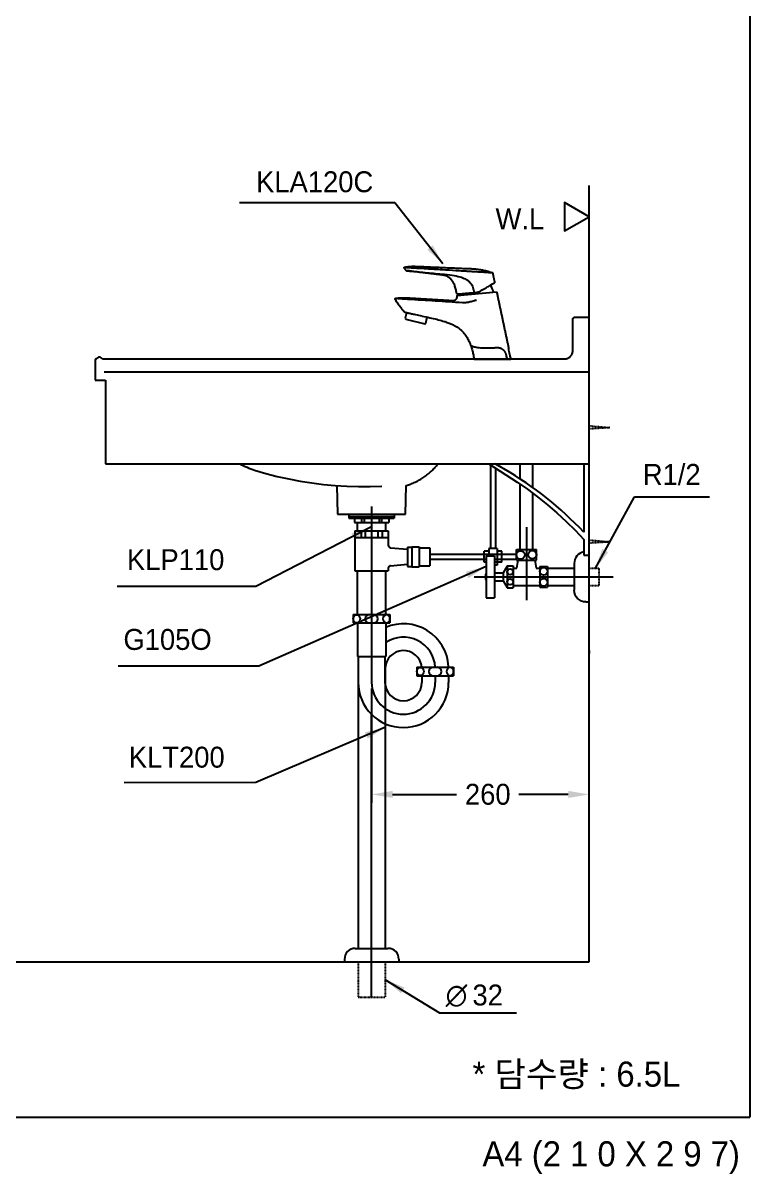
# Model space of a CAD drawing. Header units: millimetres. Extents: x 172273 to 179053, y 3729 to 6845.
# Drawn here: x 178184 to 179053, y 3741 to 5117 of the extents above; entities that cross this region are included whole.
import ezdxf
from ezdxf.enums import TextEntityAlignment as Align
from ezdxf.lldxf.tags import DXFTag

# ---------------------------------------------------------------- set-up
doc = ezdxf.new("R2010")
doc.units = ezdxf.units.MM
doc.header["$LTSCALE"] = 0.5
doc.header["$MEASUREMENT"] = 0
doc.linetypes.add('DASHED2', pattern=[0.375, 0.25, -0.125])
for name, color, linetype in [('TEXT', 7, 'Continuous'), ('내부선 및 부속', 4, 'Continuous'), ('도각라인', 7, 'Continuous'), ('외형선', 3, 'Continuous'), ('점선', 6, 'DASHED2'), ('중심선', 1, 'DASHED'), ('치수선', 7, 'Continuous')]:
    doc.layers.add(name, color=color, linetype=linetype)
doc.styles.add('140911', font='HBATANG.TTF')
doc.styles.add('____', font='')
doc.styles.add('타이틀', font='H2GTRM.TTF', dxfattribs={"height": 25})
doc.styles.get('____').set_extended_font_data('굴림')
tags = doc.linetypes.add('DASHDOT', pattern=[70, 31, -13, 13, -13]).pattern_tags.tags
tags[10:11] = [DXFTag(74, 4), DXFTag(75, 0), DXFTag(340, '0'), DXFTag(46, 0.0), DXFTag(50, 0.0), DXFTag(44, 0.0), DXFTag(45, 0.0)]
tags[8:9] = [DXFTag(74, 4), DXFTag(75, 0), DXFTag(340, '0'), DXFTag(46, 0.0), DXFTag(50, 0.0), DXFTag(44, 0.0), DXFTag(45, 0.0)]
tags[6:7] = [DXFTag(74, 4), DXFTag(75, 0), DXFTag(340, '0'), DXFTag(46, 0.0), DXFTag(50, 0.0), DXFTag(44, 0.0), DXFTag(45, 0.0)]
tags[4:5] = [DXFTag(74, 4), DXFTag(75, 0), DXFTag(340, '0'), DXFTag(46, 0.0), DXFTag(50, 0.0), DXFTag(44, 0.0), DXFTag(45, 0.0)]
tags = doc.linetypes.add('DASHED', pattern=[25.72, 12.86, -12.86]).pattern_tags.tags
tags[6:7] = [DXFTag(74, 4), DXFTag(75, 0), DXFTag(340, '0'), DXFTag(46, 0.0), DXFTag(50, 0.0), DXFTag(44, 0.0), DXFTag(45, 0.0)]
tags[4:5] = [DXFTag(74, 4), DXFTag(75, 0), DXFTag(340, '0'), DXFTag(46, 0.0), DXFTag(50, 0.0), DXFTag(44, 0.0), DXFTag(45, 0.0)]
doc.dimstyles.new('MSADIM', dxfattribs={"dimtxt": 35, "dimasz": 25, "dimexe": 10, "dimexo": 7.5, "dimgap": 0.09, "dimtad": 0, "dimtoh": 1, "dimdec": 0, "dimzin": 1, "dimdsep": 46, "dimtxsty": '____', "dimcen": 11.25, "dimadec": 0, "dimazin": 0, "dimtfac": 1, "dimtdec": 4, "dimtix": 1, "dimtmove": 0, "dimatfit": 3, "dimfxl": 1, "dimtolj": 1, "dimtzin": 1, "dimarcsym": 0})

# ---------------------------------------------------------------- blocks, each defined once
blk = doc.blocks.new('*D57')
at = {"layer": 'Defpoints', "color": 0, "linetype": 'Continuous', "transparency": 16777216}
for p in [(178600.6, 4328.9), (178860.6, 4195), (178860.6, 4195)]:
    blk.add_point(p, dxfattribs=at)
at = {"layer": '치수선', "color": 0, "linetype": 'Continuous', "lineweight": -2, "transparency": 16777216}
for p, q in [((178600.6, 4321.4), (178600.6, 4185)), ((178625.6, 4195), (178702.1, 4195)), ((178835.6, 4195), (178776.7, 4195)), ((178860.6, 4202.5), (178860.6, 4205))]:
    blk.add_line(p, q, dxfattribs=at)
at = {"layer": '치수선', "color": 0, "linetype": 'Continuous', "transparency": 16777216}
for points in [[(178625.6, 4199.2), (178625.6, 4190.8), (178600.6, 4195)], [(178835.6, 4199.2), (178835.6, 4190.8), (178860.6, 4195)]]:
    blk.add_solid(points, dxfattribs=at)
at = {"layer": '치수선', "color": 0, "linetype": 'Continuous', "transparency": 16777216, "insert": (178739.4, 4195), "char_height": 25, "attachment_point": 5, "style": '____'}
blk.add_mtext('\\A1;260', dxfattribs=at)

msp = doc.modelspace()

# ---------------------------------------------------------------- linework, layer by layer
at = {"color": 3}
msp.add_line((178584.7, 3995), (178584.7, 3995), dxfattribs=at)
at = {"layer": '내부선 및 부속', "linetype": 'Continuous'}
for p, q in [((178745.1, 4818.2), (178745.4, 4817)), ((178702.9, 4791.3), (178750, 4795.4)), ((178641.7, 4762.8), (178664.1, 4757.5)), ((178661.2, 4766.5), (178651.6, 4768.4)), ((178665.3, 4758.2), (178666.9, 4765.3)), ((178742.6, 4588.8), (178742.6, 4489)), ((178748.6, 4585), (178748.6, 4489)), ((178778.1, 4572), (178778.1, 4590)), ((178793.1, 4561.7), (178793.1, 4590)), ((178778.1, 4487.8), (178778.1, 4565.7)), ((178793.1, 4487.8), (178793.1, 4555)), ((178573.6, 4530), (178573.6, 4525)), ((178573.6, 4527), (178627.6, 4527)), ((178573.6, 4525), (178627.6, 4525)), ((178580.1, 4525), (178580.1, 4520)), ((178588.6, 4525), (178588.6, 4520)), ((178591.6, 4525), (178591.6, 4520)), ((178609.6, 4525), (178609.6, 4520)), ((178612.6, 4525), (178612.6, 4520)), ((178621.1, 4525), (178621.1, 4520)), ((178627.6, 4530), (178627.6, 4525)), ((178580.1, 4520), (178621.1, 4520)), ((178583.6, 4510), (178583.6, 4520)), ((178617.6, 4510), (178617.6, 4520)), ((178580.6, 4510), (178580.6, 4462)), ((178580.6, 4510), (178620.6, 4510)), ((178580.6, 4502), (178620.6, 4502)), ((178588.1, 4510), (178588.1, 4502)), ((178593.1, 4510), (178593.1, 4502)), ((178608.1, 4510), (178608.1, 4502)), ((178613.1, 4510), (178613.1, 4502)), ((178620.6, 4510), (178620.6, 4492.8)), ((178623.3, 4489.8), (178643.6, 4488)), ((178643.6, 4490.5), (178643.6, 4467.5)), ((178643.6, 4490.5), (178648.6, 4490.5)), ((178648.6, 4491), (178648.6, 4467)), ((178648.6, 4491), (178657.6, 4491)), ((178657.6, 4491), (178657.6, 4467)), ((178657.6, 4489.8), (178670.1, 4489.8)), ((178670.1, 4489.8), (178670.1, 4468.3)), ((178735.1, 4472.5), (178735.1, 4485.5)), ((178740.6, 4485.5), (178735.1, 4485.5)), ((178750.6, 4489), (178740.6, 4489)), ((178740.6, 4489), (178740.6, 4480)), ((178750.6, 4489), (178750.6, 4469)), ((178756.1, 4485.5), (178750.6, 4485.5)), ((178756.1, 4472.6), (178756.1, 4485.5)), ((178773.6, 4487.8), (178797.6, 4487.8)), ((178773.6, 4474.8), (178773.6, 4487.8)), ((178797.6, 4474.8), (178797.6, 4487.8)), ((178623.3, 4468.2), (178643.6, 4470)), ((178670.1, 4482), (178722.6, 4482)), ((178670.1, 4476), (178721.2, 4476)), ((178721.2, 4476), (178737.6, 4476)), ((178722.6, 4482), (178773.6, 4482)), ((178737.6, 4472.5), (178735.1, 4472.5)), ((178737.6, 4480), (178737.6, 4430)), ((178737.6, 4480), (178747.6, 4480)), ((178747.6, 4480), (178747.6, 4430)), ((178747.6, 4476), (178773.6, 4476)), ((178756.1, 4472.6), (178747.6, 4472.5)), ((178773.6, 4474.8), (178797.6, 4474.8)), ((178774.1, 4465.3), (178775.6, 4474.8)), ((178795.6, 4474.8), (178797.1, 4465.3)), ((178842.6, 4471), (178842.6, 4439)), ((178580.6, 4462), (178620.6, 4462)), ((178583.6, 4409.9), (178583.6, 4462)), ((178617.6, 4409.9), (178617.6, 4462)), ((178620.6, 4465.3), (178620.6, 4462)), ((178643.6, 4467.5), (178648.6, 4467.5)), ((178648.6, 4467), (178652.6, 4467)), ((178648.6, 4467), (178657.6, 4467)), ((178657.6, 4468.3), (178670.1, 4468.3)), ((178750.6, 4469), (178747.6, 4469)), ((178747.6, 4459.8), (178757.6, 4459.8)), ((178762.6, 4468), (178757.6, 4459.8)), ((178757.6, 4459.8), (178757.6, 4450.3)), ((178762.6, 4468), (178762.6, 4442)), ((178762.6, 4468), (178769.6, 4468)), ((178769.6, 4468), (178769.6, 4442)), ((178769.6, 4465.3), (178774.1, 4465.3)), ((178797.1, 4465.3), (178801.6, 4465.3)), ((178801.6, 4467.5), (178801.6, 4442.5)), ((178801.6, 4467.5), (178810.6, 4467.5)), ((178810.6, 4467.5), (178810.6, 4442.5)), ((178810.6, 4465.3), (178842.6, 4465.3)), ((178747.6, 4450.3), (178757.6, 4450.3)), ((178757.6, 4450.3), (178762.6, 4442)), ((178769.6, 4444.8), (178801.6, 4444.8)), ((178801.6, 4442.5), (178810.6, 4442.5)), ((178810.6, 4444.8), (178842.6, 4444.8)), ((178737.6, 4430), (178747.6, 4430)), ((178762.6, 4442), (178769.6, 4442)), ((178856.6, 4425), (178860.6, 4425)), ((178578.6, 4409.9), (178622.6, 4409.9)), ((178578.6, 4409.9), (178578.6, 4399.9)), ((178622.6, 4409.9), (178622.6, 4399.9)), ((178578.6, 4399.9), (178622.6, 4399.9)), ((178583.6, 4399.9), (178583.6, 4359.9)), ((178617.6, 4399.9), (178617.6, 4359.9)), ((178583.6, 4359.9), (178617.6, 4359.9)), ((178584.6, 4359.9), (178584.6, 4328.9)), ((178616.6, 4359.9), (178616.6, 4328.9)), ((178860.6, 4366.9), (178860.6, 4363.4)), ((178654.6, 4346.9), (178698.6, 4346.9)), ((178654.6, 4346.9), (178654.6, 4336.9)), ((178692.6, 4346.9), (178692.6, 4348)), ((178698.6, 4346.9), (178698.6, 4336.9)), ((178584.7, 4344.9), (178584.7, 4011)), ((178616.7, 4344.9), (178616.7, 4011)), ((178654.6, 4336.9), (178698.6, 4336.9)), ((178660.6, 4336.9), (178660.6, 4328.9)), ((178692.6, 4336.9), (178692.6, 4328.9)), ((178581.2, 4011), (178620.2, 4011)), ((178568.2, 3998), (178568.2, 3995)), ((178633.2, 3998), (178633.2, 3995))]:
    msp.add_line(p, q, dxfattribs=at)
for points in [[(178723.2, 4715), (178767.1, 4715)], [(178443.1, 4590), (178445.3, 4588.9), (178447.4, 4587.9), (178449.6, 4586.8), (178451.9, 4585.9), (178454.1, 4585), (178456.4, 4584.1), (178458.6, 4583.2), (178460.9, 4582.5)], [(178460.9, 4582.5), (178474.4, 4578.5), (178487.9, 4575), (178501.6, 4572), (178515.3, 4569.4), (178529.2, 4567.2), (178543, 4565.5), (178557, 4564.2), (178571, 4563.3), (178584.9, 4562.9), (178598.9, 4562.9), (178612.9, 4563.4)], [(178642, 4564), (178643.4, 4564.4), (178644.8, 4564.9), (178646.1, 4565.4), (178647.5, 4565.9), (178648.8, 4566.4), (178650.2, 4567), (178651.5, 4567.6), (178652.8, 4568.2), (178654.1, 4568.9), (178655.4, 4569.5), (178656.7, 4570.2), (178658, 4571), (178659.3, 4571.7), (178660.5, 4572.5), (178661.8, 4573.3), (178663, 4574.1), (178664.2, 4574.9), (178665.4, 4575.8), (178666.6, 4576.7), (178667.7, 4577.6), (178668.8, 4578.5), (178670, 4579.5), (178671.1, 4580.5), (178672.1, 4581.4), (178673.2, 4582.5), (178674.2, 4583.5), (178675.2, 4584.5), (178676.2, 4585.6), (178677.2, 4586.7), (178678.2, 4587.8), (178679.1, 4588.9), (178680, 4590)], [(178740.8, 4590), (178774.6, 4568.1), (178786.9, 4559.6), (178798.9, 4550.6), (178810.6, 4541.2), (178822, 4531.4), (178833, 4521.2), (178843.7, 4510.7), (178854, 4499.8)], [(178854, 4508.4), (178848.8, 4513.8), (178843.5, 4519.2), (178838, 4524.4), (178832.5, 4529.6), (178826.9, 4534.7), (178821.2, 4539.7), (178815.4, 4544.5), (178809.5, 4549.3), (178803.5, 4554), (178797.5, 4558.5), (178791.3, 4562.9), (178785.1, 4567.3), (178778.8, 4571.5), (178772.5, 4575.6), (178766, 4579.5), (178748.4, 4590)], [(178854, 4590), (178854, 4508.4)], [(178559.1, 4564), (178560.1, 4530)], [(178641.1, 4530), (178642, 4564)], [(178560.1, 4530), (178641.1, 4530)], [(178854, 4499.8), (178854, 4481.1)], [(178854, 4481.1), (178860.6, 4481.1)]]:
    msp.add_lwpolyline(points, dxfattribs=at)
at = {"layer": '내부선 및 부속', "linetype": 'Continuous', "flags": 128}
for points in [[(178856.6, 4425, -0.414214), (178842.6, 4439)], [(178582.8, 4400, -0.859727), (178582.8, 4409.8)], [(178582.8, 4409.8, -0.859727), (178582.8, 4400)], [(178658.8, 4337, -0.859727), (178658.8, 4346.8)], [(178658.8, 4346.8, -0.859727), (178658.8, 4337)]]:
    msp.add_lwpolyline(points, format="xyb", dxfattribs=at)
at = {"layer": '내부선 및 부속', "linetype": 'Continuous'}
for centre, radius in [((178778.6, 4481.2), 5), ((178792.6, 4481.4), 5), ((178766.1, 4461), 3.5), ((178806.1, 4461.5), 4.5), ((178766.1, 4449), 3.5), ((178806.1, 4448.5), 4.5)]:
    msp.add_circle(centre, radius, dxfattribs=at)
for centre, radius, start, end in [((178645, 4826.3), 5.95, 209.02, 247.7126), ((178719.3, 4787.9), 28, 14.996, 33.907), ((178734.4, 4789.2), 28, 171.6463, 175.004), ((178641.9, 4763.8), 1, 166.6114, 256.6114), ((178664.3, 4758.5), 1, 256.6114, 346.6114), ((178623.6, 4492.8), 3, 180, 265.0303), ((178856.6, 4471), 14, 100.653, 180), ((178623.6, 4465.3), 3, 94.9697, 180), ((178744, 4455), 7.84, 144.9654, 215.0346), ((178598.1, 4404.9), 5, 90, 270), ((178603.1, 4404.9), 5, 270, 90), ((178619.1, 4404.9), 5, 98.6269, 261.3731), ((178617.6, 4404.9), 5, 278.6269, 81.3731), ((178638.7, 4344.9), 54, 3.3286, 112.9903), ((178638.7, 4344.9), 22, 5.2159, 180), ((178674.1, 4341.9), 5, 90, 270), ((178679.1, 4341.9), 5, 270, 90), ((178695.1, 4341.9), 5, 98.6269, 261.3731), ((178693.6, 4341.9), 5, 278.6269, 81.3731), ((178638.6, 4328.9), 54, 180, 0), ((178638.6, 4328.9), 22, 180, 0), ((178581.2, 3998), 13, 90, 180), ((178620.2, 3998), 13, 0, 90)]:
    msp.add_arc(centre, radius, start, end, dxfattribs=at)
for points, degree in [([(178639.6, 4824.4), (178639.5, 4824.6), (178639.7, 4825), (178640, 4825)], 3), ([(178639.8, 4823.4), (178639.7, 4823.8), (178639.6, 4824.1), (178639.6, 4824.4)], 3), ([(178684.8, 4815.6), (178663.7, 4818.2), (178642.7, 4820.8)], 2), ([(178652.2, 4826.1), (178685, 4824.7), (178717.8, 4823.3)], 2), ([(178717.8, 4823.3), (178719.6, 4823.3), (178721.3, 4823.2)], 2), ([(178745.4, 4817), (178746.4, 4812.1), (178747.5, 4807.2)], 2), ([(178644.2, 4788.4), (178670.9, 4786.8), (178697.7, 4785.2)], 2), ([(178702.3, 4793.7), (178701.9, 4795.6), (178701.5, 4797.5)], 2), ([(178702.9, 4791.2), (178702.9, 4791.3), (178702.9, 4791.3)], 2), ([(178722.8, 4796.2), (178722.8, 4796), (178722.9, 4795.8), (178722.9, 4795.6)], 3), ([(178723.1, 4794.6), (178723.6, 4794.7), (178724, 4794.7), (178724.5, 4794.8)], 3), ([(178750, 4795.4), (178757.1, 4761.8), (178764.3, 4728.1)], 2), ([(178725.1, 4785.5), (178725.4, 4785.6), (178725.7, 4785.7), (178726, 4785.8)], 3), ([(178642.5, 4770.4), (178642, 4768.3), (178641.4, 4766.2), (178640.9, 4764)], 3), ([(178661.2, 4766.5), (178661.2, 4766.5), (178661.2, 4766.5), (178661.2, 4766.5)], 3), ([(178718.7, 4732.2), (178718.8, 4732.1), (178718.8, 4732), (178718.8, 4731.9)], 3), ([(178746.8, 4728.8), (178748.6, 4728.9), (178750.4, 4729)], 2), ([(178761.3, 4719.6), (178761.6, 4718.5), (178761.9, 4716.9), (178762.2, 4715)], 3), ([(178765.8, 4720.8), (178764.8, 4725.6), (178764.3, 4728.1), (178764.3, 4728.1)], 3), ([(178766, 4719.8), (178766, 4720.1), (178765.9, 4720.5), (178765.8, 4720.8)], 3), ([(178767.1, 4715), (178766.6, 4717), (178766.3, 4718.6), (178766, 4719.8)], 3)]:
    msp.add_open_spline(points, degree=degree, dxfattribs=at)
for points, degree, knots in [([(178640, 4825), (178641, 4825.2), (178643, 4825.5), (178646, 4825.9), (178649.1, 4826.1), (178651.2, 4826.1), (178652.2, 4826.1)], 3, [0, 0, 0, 0, 0.242264, 0.496486, 0.748832, 1, 1, 1, 1]), ([(178640, 4825), (178640.1, 4825), (178640.2, 4825), (178641, 4824.9), (178641.9, 4824.9), (178643.4, 4824.8), (178645.2, 4824.7), (178647.3, 4824.5), (178649.3, 4824.4), (178650.9, 4824.3), (178651.7, 4824.3), (178652.1, 4824.2)], 3, [-1, -1, -1, -1, -0.816905, -0.749406, -0.624879, -0.500216, -0.375433, -0.250669, -0.125856, -0.057798, 0, 0, 0, 0]), ([(178642.7, 4820.8), (178642.7, 4820.8), (178642.8, 4820.8), (178643.1, 4820.8), (178643.4, 4820.8), (178644, 4820.7), (178644.3, 4820.7), (178645.2, 4820.6), (178645.7, 4820.5), (178646.9, 4820.4), (178647.5, 4820.4), (178648.9, 4820.2), (178649.6, 4820.2), (178651.1, 4820), (178651.9, 4819.9), (178653.1, 4819.8), (178653.5, 4819.8), (178654, 4819.7), (178654.1, 4819.7), (178654.3, 4819.7), (178654.3, 4819.7), (178654.4, 4819.7)], 3, [-1, -1, -1, -1, -0.870037, -0.870037, -0.740074, -0.740074, -0.61011, -0.61011, -0.480147, -0.480147, -0.350184, -0.350184, -0.220221, -0.220221, -0.090258, -0.090258, -0.025276, -0.025276, -0.009031, -0.009031, 0, 0, 0, 0]), ([(178652.1, 4824.2), (178653.5, 4824.1), (178655.5, 4824), (178658.3, 4823.9), (178661.6, 4823.7), (178670.5, 4823.1), (178684.1, 4822.3), (178698.6, 4821.4), (178708.1, 4820.8), (178712.9, 4820.5), (178715.7, 4820.4), (178717, 4820.3), (178717.7, 4820.2)], 3, [-1, -1, -1, -1, -0.935718, -0.908163, -0.871426, -0.785712, -0.499999, -0.25, -0.125, -0.0625, -0.03125, 0, 0, 0, 0]), ([(178654.4, 4819.7), (178657.8, 4819.4), (178664.5, 4818.7), (178674.6, 4817.7), (178681.4, 4817.1), (178684.8, 4816.8)], 3, [0, 0, 0, 0, 0.333338, 0.666675, 1, 1, 1, 1]), ([(178684.8, 4816.8), (178688.8, 4816.4), (178696.1, 4815.7), (178705.4, 4813.9), (178712, 4811.5), (178715.6, 4809.3), (178717.1, 4807.9), (178717.5, 4807.6)], 3, [-1, -1, -1, -1, -0.646651, -0.370369, -0.170612, -0.047127, 0, 0, 0, 0]), ([(178701.5, 4797.5), (178701.3, 4798.3), (178701, 4800), (178700.3, 4802.4), (178699.5, 4804.5), (178698.6, 4806.2), (178697.8, 4807.7), (178697, 4808.9), (178696.1, 4809.9), (178695.1, 4811.1), (178693.8, 4812.2), (178692.3, 4813.3), (178691, 4814), (178690, 4814.5), (178689.3, 4814.7), (178688.6, 4814.9), (178687.9, 4815.1), (178687.1, 4815.3), (178686, 4815.5), (178685.2, 4815.6), (178684.8, 4815.6)], 3, [0, 0, 0, 0, 0.098988, 0.19389, 0.277526, 0.350081, 0.411543, 0.462786, 0.512316, 0.563322, 0.632671, 0.704042, 0.772547, 0.800442, 0.827456, 0.853597, 0.880432, 0.911303, 0.949188, 1, 1, 1, 1]), ([(178717.7, 4820.2), (178718.4, 4820.2), (178719.7, 4820.1), (178721, 4820), (178721.7, 4820)], 3, [-1, -1, -1, -1, -0.499907, 0, 0, 0, 0]), ([(178721.3, 4823.2), (178721.8, 4823.1), (178722.8, 4823.1), (178724, 4823), (178725, 4822.9), (178725.8, 4822.8), (178726.4, 4822.7), (178727.1, 4822.6), (178728, 4822.5), (178729.3, 4822.3), (178731, 4822.1), (178733.1, 4821.7), (178735.6, 4821.2), (178738.4, 4820.5), (178741.5, 4819.6), (178743.7, 4818.9), (178744.8, 4818.6)], 3, [0, 0, 0, 0, 0.066324, 0.120303, 0.161936, 0.19121, 0.213303, 0.24286, 0.280781, 0.327083, 0.401911, 0.491798, 0.596903, 0.71746, 0.85379, 1, 1, 1, 1]), ([(178721.7, 4820), (178723, 4819.9), (178725.6, 4819.8), (178729.4, 4819.5), (178733, 4819.3), (178735.6, 4819.1), (178737.5, 4819), (178738.8, 4818.9), (178740, 4818.9), (178741.1, 4818.8), (178742.2, 4818.7), (178743.1, 4818.7), (178743.8, 4818.6), (178744.4, 4818.6), (178744.7, 4818.6), (178744.8, 4818.6), (178744.8, 4818.6)], 3, [-1, -1, -1, -1, -0.893049, -0.786039, -0.678958, -0.571796, -0.523652, -0.473496, -0.421331, -0.367157, -0.310974, -0.252783, -0.192588, -0.130388, -0.066191, 0, 0, 0, 0]), ([(178717.5, 4807.6), (178719, 4806.1), (178720.2, 4804.3), (178721.9, 4800.4), (178722.4, 4798.3), (178722.8, 4796.2)], 3, [-1, -1, -1, -1, -0.5, -0.5, 0, 0, 0, 0]), ([(178731.2, 4796.9), (178735.6, 4799.5), (178739.6, 4801.8), (178745.4, 4805.2), (178747, 4806.1), (178747, 4806.1), (178747, 4806.1), (178747, 4806.1)], 3, [0, 0, 0, 0, 0.499822, 0.499822, 0.999643, 0.999643, 1, 1, 1, 1]), ([(178747.5, 4807.2), (178747.5, 4807.1), (178747.5, 4806.9), (178747.4, 4806.6), (178747.2, 4806.3), (178747.1, 4806.2), (178747, 4806.1)], 3, [0, 0, 0, 0, 0.243719, 0.499957, 0.756196, 1, 1, 1, 1]), ([(178628.8, 4786.8), (178628.8, 4786.9), (178628.8, 4786.9), (178628.7, 4787), (178628.7, 4787.2), (178628.8, 4787.3), (178628.8, 4787.4), (178628.9, 4787.5), (178629, 4787.5), (178629.1, 4787.6), (178629.1, 4787.6)], 3, [0, 0, 0, 0, 0.113087, 0.235669, 0.365548, 0.499451, 0.633439, 0.763558, 0.886496, 1, 1, 1, 1]), ([(178640.1, 4771.3), (178639, 4772.5), (178636.9, 4774.9), (178633.9, 4778.7), (178631.2, 4782.7), (178629.5, 4785.5), (178628.8, 4786.8)], 3, [0.0064167, 0.0064167, 0.0064167, 0.0064167, 0.2541613, 0.5071501, 0.7601537, 1, 1, 1, 1]), ([(178629.1, 4787.5), (178629.9, 4787.7), (178631.5, 4788.1), (178633.9, 4788.4), (178636.3, 4788.6), (178638.5, 4788.6), (178640.4, 4788.6), (178642.4, 4788.5), (178643.6, 4788.5), (178644.3, 4788.4)], 3, [0, 0, 0, 0, 0.148849, 0.319955, 0.491697, 0.619933, 0.747611, 0.874449, 1, 1, 1, 1]), ([(178644.1, 4786.5), (178643.4, 4786.6), (178642.2, 4786.7), (178640.4, 4786.8), (178638.9, 4786.9), (178637.5, 4787), (178636.4, 4787.1), (178635.4, 4787.1), (178634.5, 4787.2), (178633.8, 4787.2), (178633.3, 4787.3), (178632.8, 4787.3), (178631.2, 4787.4), (178629.5, 4787.5), (178629.1, 4787.6), (178629.1, 4787.6)], 3, [0, 0, 0, 0, 0.081006, 0.156185, 0.225546, 0.289067, 0.346802, 0.3988, 0.445071, 0.485616, 0.520438, 0.54955, 0.572966, 0.857459, 1, 1, 1, 1]), ([(178644.3, 4786.5), (178644.2, 4786.5), (178644.2, 4786.5), (178644.1, 4786.5), (178644.1, 4786.5), (178644.1, 4786.5)], 3, [0, 0, 0, 0, 0.999767, 0.999767, 1, 1, 1, 1]), ([(178709.1, 4782.5), (178698.3, 4783.2), (178676.7, 4784.5), (178655.1, 4785.9), (178644.3, 4786.5)], 3, [0, 0, 0, 0, 0.5, 1, 1, 1, 1]), ([(178697.7, 4785.2), (178698.1, 4785.2), (178698.9, 4785.2), (178700, 4785.6), (178700.9, 4786.1), (178701.5, 4786.6), (178702.1, 4787.3), (178702.7, 4788.4), (178703, 4789.5), (178703, 4790.5), (178702.9, 4791), (178702.9, 4791.2)], 3, [0, 0, 0, 0, 0.144867, 0.272171, 0.373315, 0.448854, 0.546234, 0.675442, 0.830324, 0.914252, 1, 1, 1, 1]), ([(178702.3, 4793.7), (178702.3, 4793.6), (178702.4, 4793.4), (178702.7, 4793.1), (178703, 4793), (178703.2, 4792.9), (178703.4, 4793)], 3, [-1, -1, -1, -1, -0.758226, -0.499714, -0.241202, 0, 0, 0, 0]), ([(178703.4, 4793), (178703.4, 4793), (178704.8, 4793.1), (178706.3, 4793.2), (178709, 4793.4), (178711.7, 4793.7), (178715.3, 4794), (178719, 4794.3), (178723.1, 4794.6)], 2, [0, 0, 0, 0.245901, 0.245901, 0.497267, 0.497267, 0.748634, 0.748634, 1, 1, 1]), ([(178724.5, 4794.8), (178725.1, 4794.8), (178726.2, 4795), (178728, 4795.4), (178729.6, 4796), (178730.7, 4796.6), (178731.2, 4796.9)], 3, [0, 0, 0, 0, 0.244603, 0.492043, 0.743475, 1, 1, 1, 1]), ([(178725.1, 4785.5), (178724, 4785.1), (178721.4, 4784.2), (178717.4, 4783.2), (178713.9, 4782.6), (178711.5, 4782.5), (178710.3, 4782.5), (178709.7, 4782.5), (178709.4, 4782.5), (178709.2, 4782.5), (178709.1, 4782.5)], 3, [0, 0, 0, 0, 0.208992, 0.500591, 0.750177, 0.874804, 0.937336, 0.96871, 0.984433, 1, 1, 1, 1]), ([(178651.7, 4768.4), (178651.3, 4768.5), (178650.4, 4768.7), (178649.1, 4768.9), (178647.9, 4769.2), (178646.7, 4769.5), (178645.7, 4769.7), (178644.8, 4769.9), (178644.1, 4770.1), (178642.5, 4770.4), (178640.6, 4770.8), (178640.1, 4771.3)], 3, [0, 0, 0, 0, 0.124991, 0.269013, 0.407493, 0.542259, 0.672813, 0.797903, 0.919283, 1, 1.651201, 1.651201, 1.651201, 1.651201]), ([(178661.2, 4766.5), (178664.2, 4765.9), (178670, 4764.7), (178678.2, 4762.9), (178683.4, 4761.4), (178685.9, 4760.7)], 3, [0, 0, 0, 0, 0.36175, 0.695091, 1, 1, 1, 1]), ([(178685.9, 4760.7), (178687.6, 4760.2), (178690.8, 4759.2), (178695.3, 4757.5), (178700.2, 4755.1), (178705.4, 4751.8), (178710.5, 4747.1), (178714.1, 4742), (178716.3, 4737.9), (178717.6, 4735), (178718.4, 4733.1), (178718.6, 4732.5), (178718.7, 4732.2)], 3, [0, 0, 0, 0, 0.092366, 0.175826, 0.250417, 0.375225, 0.499687, 0.623489, 0.749755, 0.835593, 0.918088, 1, 1, 1, 1]), ([(178718.8, 4731.9), (178719.2, 4730.8), (178720.2, 4728.1), (178721.4, 4723.6), (178722.4, 4719.1), (178723, 4716.2), (178723.2, 4715)], 3, [0, 0, 0, 0, 0.19806, 0.499463, 0.791528, 1, 1, 1, 1]), ([(178718.8, 4731.9), (178718.9, 4731.8), (178719, 4731.6), (178719.6, 4731.3), (178720.5, 4730.8), (178722, 4730.3), (178724.2, 4729.7), (178727.1, 4729.2), (178730.5, 4728.8), (178734, 4728.7), (178736.4, 4728.7), (178737.6, 4728.7)], 3, [0, 0, 0, 0, 0.07066, 0.151527, 0.243089, 0.356524, 0.490845, 0.629728, 0.761682, 0.885412, 1, 1, 1, 1]), ([(178737.6, 4728.7), (178738.4, 4728.7), (178739.8, 4728.7), (178742.2, 4728.6), (178744.5, 4728.7), (178746.1, 4728.8), (178746.8, 4728.8)], 3, [0, 0, 0, 0, 0.247722, 0.495314, 0.759498, 1, 1, 1, 1]), ([(178750.4, 4729), (178751.4, 4729.1), (178752.4, 4728.9), (178753.4, 4728.8), (178754.4, 4728.4), (178756.3, 4727.7), (178757.8, 4726.3), (178760.4, 4723.8), (178761.3, 4719.6)], 2, [0, 0, 0, 0.125, 0.125, 0.25, 0.25, 0.5, 0.5, 1, 1, 1])]:
    msp.add_open_spline(points, degree=degree, knots=knots, dxfattribs=at)
for points, weights in [([(178744.8, 4818.6), (178745.1, 4818.5), (178745.1, 4818.2)], [1, 0.868014393837, 0.999999999522]), ([(178722.9, 4795.6), (178723, 4794.6), (178723.1, 4794.6)], [0.9999853546, 0.712560162592, 0.999999994615])]:
    msp.add_rational_spline(points, weights, degree=2, dxfattribs=at)
at = {"layer": '도각라인', "color": 7}
for p in [(179052.6, 6845.3), (176892.6, 3809.3)]:
    msp.add_line(p, (179052.6, 3809.3), dxfattribs=at)
at = {"layer": '외형선', "linetype": 'Continuous'}
for points in [[(178860.6, 3995), (178860.6, 4922.7)], [(178860.6, 4885.3), (178831.1, 4902.3), (178831.1, 4868.3), (178860.6, 4885.3)], [(178843.6, 4765), (178843.5, 4765), (178843.4, 4765), (178843.4, 4765), (178843.3, 4765), (178843.2, 4765), (178843.2, 4765), (178843.1, 4765), (178843, 4765), (178843, 4764.9), (178842.9, 4764.9), (178842.8, 4764.9), (178842.8, 4764.9), (178842.7, 4764.9), (178842.6, 4764.8), (178842.5, 4764.8), (178842.5, 4764.8), (178842.4, 4764.8), (178842.3, 4764.7), (178842.3, 4764.7), (178842.2, 4764.7), (178842.1, 4764.6), (178842.1, 4764.6), (178842, 4764.6), (178841.9, 4764.5), (178841.9, 4764.5), (178841.8, 4764.4), (178841.7, 4764.4), (178841.7, 4764.3), (178841.6, 4764.3), (178841.6, 4764.2), (178841.5, 4764.2), (178841.5, 4764.1), (178841.4, 4764.1), (178841.3, 4764), (178841.3, 4764), (178841.2, 4763.9), (178841.2, 4763.8), (178841.2, 4763.8), (178841.1, 4763.7), (178841.1, 4763.6), (178841, 4763.6), (178841, 4763.5), (178840.9, 4763.4), (178840.9, 4763.4), (178840.9, 4763.3), (178840.8, 4763.2), (178840.8, 4763.2), (178840.8, 4763.1), (178840.8, 4763), (178840.7, 4763), (178840.7, 4762.9), (178840.7, 4762.8), (178840.7, 4762.8), (178840.7, 4762.7), (178840.6, 4762.6), (178840.6, 4762.5), (178840.6, 4762.5), (178840.6, 4762.4), (178840.6, 4762.3), (178840.6, 4762.3), (178840.6, 4762.2), (178840.6, 4762.1), (178840.6, 4762.1), (178840.6, 4762)], [(178840.6, 4762), (178840.6, 4725)], [(178860.6, 4765), (178843.6, 4765)], [(178860.6, 4700), (178860.6, 4765)], [(178276.6, 4717.4), (178276.5, 4717.4), (178276.5, 4717.5), (178276.4, 4717.5), (178276.4, 4717.5), (178276.3, 4717.5), (178276.2, 4717.6), (178276.2, 4717.6), (178276.1, 4717.6), (178276, 4717.6), (178276, 4717.6), (178275.9, 4717.6), (178275.8, 4717.7), (178275.8, 4717.7), (178275.7, 4717.7), (178275.6, 4717.7), (178275.5, 4717.7), (178275.5, 4717.7), (178275.4, 4717.7), (178275.3, 4717.7), (178275.3, 4717.6), (178275.2, 4717.6), (178275.1, 4717.6), (178275.1, 4717.6), (178275, 4717.6), (178274.9, 4717.6), (178274.9, 4717.5), (178274.8, 4717.5), (178274.7, 4717.5), (178274.7, 4717.5), (178274.6, 4717.4), (178274.5, 4717.4)], [(178840.6, 4725), (178840.6, 4724.8), (178840.6, 4724.6), (178840.6, 4724.3), (178840.5, 4724.1), (178840.5, 4723.9), (178840.5, 4723.6), (178840.4, 4723.4), (178840.4, 4723.2), (178840.4, 4722.9), (178840.3, 4722.7), (178840.3, 4722.5), (178840.2, 4722.2), (178840.1, 4722), (178840, 4721.8), (178840, 4721.6), (178839.9, 4721.3), (178839.8, 4721.1), (178839.7, 4720.9), (178839.6, 4720.6), (178839.5, 4720.4), (178839.3, 4720.2), (178839.2, 4720), (178839.1, 4719.7), (178838.9, 4719.5), (178838.8, 4719.3), (178838.7, 4719.1), (178838.5, 4718.9), (178838.3, 4718.7), (178838.2, 4718.5), (178838, 4718.3), (178837.8, 4718.1), (178837.6, 4717.9), (178837.5, 4717.7), (178837.3, 4717.6), (178837.1, 4717.4), (178836.9, 4717.2), (178836.7, 4717.1), (178836.5, 4716.9), (178836.3, 4716.8), (178836, 4716.6), (178835.8, 4716.5), (178835.6, 4716.4), (178835.4, 4716.2), (178835.2, 4716.1), (178834.9, 4716), (178834.7, 4715.9), (178834.5, 4715.8), (178834.3, 4715.7), (178834, 4715.6), (178833.8, 4715.5), (178833.6, 4715.5), (178833.3, 4715.4), (178833.1, 4715.3), (178832.9, 4715.3), (178832.6, 4715.2), (178832.4, 4715.2), (178832.2, 4715.1), (178831.9, 4715.1), (178831.7, 4715.1), (178831.5, 4715), (178831.2, 4715), (178831, 4715), (178830.8, 4715), (178830.6, 4715)], [(178271.5, 4715.6), (178271.5, 4715.6), (178271.4, 4715.5), (178271.4, 4715.5), (178271.3, 4715.4), (178271.3, 4715.4), (178271.2, 4715.4), (178271.2, 4715.3), (178271.2, 4715.3), (178271.1, 4715.2), (178271.1, 4715.2), (178271, 4715.1), (178271, 4715.1), (178270.9, 4715), (178270.9, 4715), (178270.9, 4714.9), (178270.8, 4714.9), (178270.8, 4714.8), (178270.8, 4714.7), (178270.7, 4714.7), (178270.7, 4714.6), (178270.7, 4714.6), (178270.7, 4714.5), (178270.7, 4714.4), (178270.6, 4714.4), (178270.6, 4714.3), (178270.6, 4714.2), (178270.6, 4714.2), (178270.6, 4714.1), (178270.6, 4714.1), (178270.6, 4714), (178270.6, 4713.9), (178270.6, 4713.9)], [(178270.6, 4713.9), (178270.6, 4690)], [(178274.5, 4717.4), (178271.5, 4715.6)], [(178280.1, 4715.3), (178276.6, 4717.4)], [(178281.1, 4715), (178281.1, 4715), (178281, 4715), (178280.9, 4715), (178280.9, 4715), (178280.8, 4715), (178280.7, 4715), (178280.7, 4715.1), (178280.6, 4715.1), (178280.5, 4715.1), (178280.5, 4715.1), (178280.4, 4715.1), (178280.3, 4715.2), (178280.3, 4715.2), (178280.2, 4715.2), (178280.2, 4715.3), (178280.1, 4715.3)], [(178830.6, 4715), (178281.1, 4715)], [(178270.6, 4690), (178276.6, 4690)], [(178276.6, 4690), (178282.6, 4690)], [(178281.1, 4700), (178860.6, 4700)], [(178282.6, 4690), (178282.6, 4590)], [(178282.6, 4590), (178297.6, 4590)], [(178282.6, 4590), (178860.6, 4590)], [(178752.2, 4590), (178767.7, 4590)], [(177149.9, 3995), (178860.6, 3995)]]:
    msp.add_lwpolyline(points, dxfattribs=at)
at = {"layer": '점선'}
for p, q in [((178860.6, 4465.3), (178872.6, 4465.3)), ((178872.6, 4444.8), (178872.6, 4465.3)), ((178860.6, 4444.8), (178872.6, 4444.8)), ((178584.7, 3995), (178584.7, 3952.9)), ((178616.7, 3995), (178616.7, 3952.9)), ((178584.7, 3952.9), (178616.7, 3952.9))]:
    msp.add_line(p, q, dxfattribs=at)
for points in [[(178860.6, 4635.5), (178885, 4633.3)], [(178885, 4633.3), (178860.6, 4631.7)], [(178860.6, 4499), (178885, 4496.8)], [(178885, 4496.8), (178860.6, 4495.2)]]:
    msp.add_lwpolyline(points, dxfattribs=at)
at = {"layer": '중심선', "linetype": 'DASHDOT'}
for p, q in [((178600.6, 4538.9), (178600.6, 4328.9)), ((178785.6, 4514.4), (178785.6, 4427.2)), ((178723, 4455), (178889.1, 4455)), ((178676.6, 4336.9), (178676.6, 4328.9)), ((178600.7, 3952.9), (178600.7, 4290.4))]:
    msp.add_line(p, q, dxfattribs=at)
for centre, start, end in [((178638.7, 4344.9), 3.3286, 123.7127), ((178638.6, 4328.9), 180, 0)]:
    msp.add_arc(centre, 38, start, end, dxfattribs=at)

# ---------------------------------------------------------------- texts
at = {"layer": 'TEXT', "style": '타이틀'}
msp.add_text('* 담수량 : 6.5L', height=30, dxfattribs=at).set_placement((178845.3, 3860.8), align=Align.MIDDLE_CENTER)
msp.add_text('A4 (2 1 0 X 2 9 7)', height=30, dxfattribs=at).set_placement((179040.6, 3765.5), align=Align.MIDDLE_RIGHT)
at = {"layer": 'TEXT', "char_height": 25, "attachment_point": 1, "line_spacing_factor": 0.963855, "style": '타이틀'}
for s, insert, width in [('\\A1;KLA120C', (178462.6, 4939.6), 248.993), ('\\f;W.L', (178748.7, 4895.3), 129.036), ('\\A1;R1/2', (178924.6, 4589.9), 248.993), ('\\A1;KLP110', (178308.4, 4488), 248.993), ('\\A1;G105O', (178304.2, 4392.7), 248.993), ('\\A1;KLT200', (178310.6, 4252), 248.993)]:
    msp.add_mtext(s, dxfattribs=dict(at, insert=insert, width=width))
at = {"layer": '치수선'}
for s, style, p in [('∅', '140911', (178689.1, 3942.6)), ('32', '타이틀', (178721.1, 3942.8))]:
    msp.add_text(s, height=25, dxfattribs=dict(at, style=style)).set_placement(p)

# ---------------------------------------------------------------- dimensions: what is measured, and where the dimension line sits
at = {"layer": '치수선', "linetype": 'Continuous'}
dim = msp.add_linear_dim(base=(178860.6, 4195), p1=(178600.6, 4328.9), p2=(178860.6, 4195), dimstyle='MSADIM', override={"dimtxt": 25, "dimgap": 10, "dimtih": 1}, dxfattribs=at)
dim.commit()
dim.dimension.update_dxf_attribs({"geometry": '*D57', "text_midpoint": (178739.4, 4195), "dimtype": 160})

# ---------------------------------------------------------------- leaders
at = {"layer": '치수선'}
for points in [[(178685.9, 4828.9), (178628.4, 4902), (178443, 4902)], [(178867.8, 4464.5), (178914.8, 4550.6), (179004.4, 4550.6)], [(178600.6, 4514.9), (178462.5, 4443.3), (178296.9, 4443.3)], [(178737.6, 4467.3), (178466.1, 4348.3), (178297.8, 4348.3)], [(178617.3, 4275.3), (178462.2, 4209.1), (178305, 4209)], [(178616.6, 3973.8), (178681.9, 3933.9), (178773.6, 3934)]]:
    msp.add_leader(points, dimstyle='MSADIM', dxfattribs=at)

doc.saveas('drawing.dxf')
